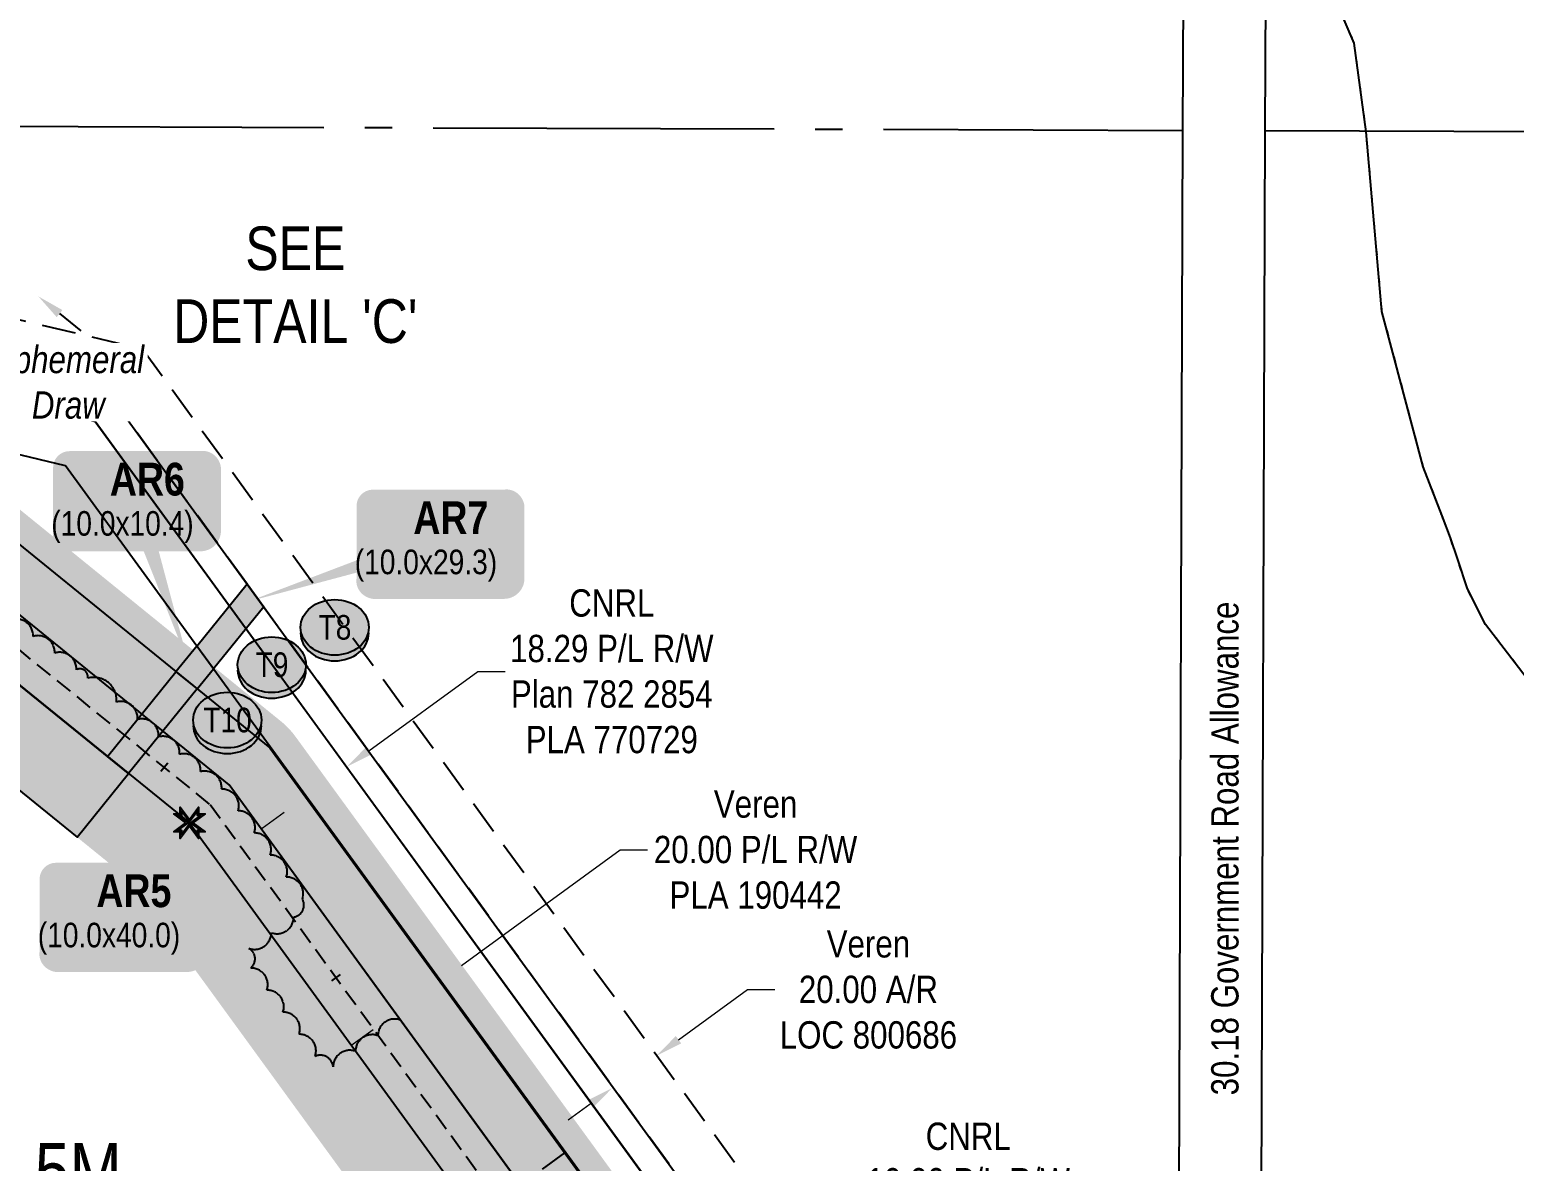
# Model space of a CAD drawing. Extents: x 481557 to 490744, y 6043801 to 6052728.
# Drawn here: x 483247 to 483791, y 6049512 to 6049926 of the extents above; entities that cross this region are included whole.
import ezdxf
from ezdxf.enums import TextEntityAlignment as Align

# ---------------------------------------------------------------- set-up
doc = ezdxf.new("R2010")
doc.units = 0
doc.header["$LTSCALE"] = 5
doc.header["$PDSIZE"] = 5
for name, pattern in [('0', [1, 1, 0]), ('foc-ACCESSROAD', [3.75, 2.5, -1.25]), ('foc-QUARTERLINE', [33, 25, -3, 2, -3]), ('foc-TIELINE', [1.875, 1.25, -0.625]), ('foc-WHEELTRACKS', [2, 0.4, -1.6])]:
    doc.linetypes.add(name, pattern=pattern)
doc.layers.get('Defpoints').update_dxf_attribs({"color": 9})
for name, color, linetype in [('C-AR', 13, 'foc-ACCESSROAD'), ('C-RW', 13, 'Continuous'), ('C-SYMBOL', 7, 'Continuous'), ('DETAIL-T', 7, 'Continuous'), ('F-RW', 190, 'Continuous'), ('L-MON', 1, 'Continuous'), ('L-QSEC', 8, 'foc-QUARTERLINE'), ('L-ROAD-T', 7, 'Continuous'), ('L-SEC', 7, 'Continuous'), ('P-BUFFER-H 30m', 51, 'Continuous'), ('P-CROSSINGS', 250, 'Continuous'), ('P-PROPOSED', 10, 'Continuous'), ('P-PROPOSED-H', 21, 'Continuous'), ('P-TEMP-BLOCKS', 250, 'Continuous'), ('P-TEMP-H', 41, 'Continuous'), ('P-TEMP-NO CUT-T', 143, 'Continuous'), ('P-TEMP_LOG DECK', 46, 'Continuous'), ('P-TXT', 4, 'Continuous'), ('P-WORKAREA', 113, 'Continuous'), ('P-WORKAREA-H', 111, 'Continuous'), ('T-BUSH', 110, '0'), ('T-TIE', 201, 'foc-TIELINE'), ('T-WATER-P3', 160, 'foc-WHEELTRACKS'), ('T-WATER-T', 170, 'Continuous')]:
    doc.layers.add(name, color=color, linetype=linetype)
for name, color, linetype, lineweight in [('C-AR-T', 13, 'Continuous', 9), ('C-RW-T', 13, 'Continuous', 9), ('F-RW-T', 190, 'Continuous', 9)]:
    doc.layers.add(name, color=color, linetype=linetype, lineweight=lineweight)
doc.styles.add('175L', font='ARIALN.TTF', dxfattribs={"height": 20})
doc.styles.add('80', font='ARIALN.TTF', dxfattribs={"height": 10})
doc.styles.add('80CG', font='ARIALN.TTF', dxfattribs={"height": 10})
doc.styles.add('80L', font='ARIALN.TTF', dxfattribs={"height": 10})
doc.styles.add('BOLD', font='ARIALNB.TTF')
doc.styles.add('foc-LtypeFont', font='ARIALN.TTF', dxfattribs={"height": 7.349999999999999})
doc.linetypes.add('foc-TOPO-flowdirection-NOLINE', pattern='A,0,[">",foc-LtypeFont,S=0.3,R=0,X=0,Y=-0.945],-20,[">",foc-LtypeFont,S=0.3,R=0,X=0,Y=-0.945],0', length=20)
doc.dimstyles.new('Compass 5 000', dxfattribs={"dimscale": 5, "dimtxt": 9, "dimasz": 2, "dimexe": 0.2, "dimexo": 0.0625, "dimgap": 0.5, "dimtad": 0, "dimtih": 1, "dimtoh": 1, "dimzin": 0, "dimdsep": 46, "dimtxsty": '80CG', "dimcen": 0.1, "dimse1": 1, "dimse2": 1, "dimclrd": 256, "dimclrt": 256, "dimaunit": 1, "dimadec": 4, "dimazin": 0, "dimtfac": 0.06, "dimtofl": 0, "dimtmove": 0, "dimatfit": 1, "dimfxl": 0.2, "dimtolj": 1, "dimtzin": 0, "dimlwd": -1, "dimarcsym": 0})

# ---------------------------------------------------------------- blocks, each defined once
blk = doc.blocks.new('*D44')
at = {"layer": 'Defpoints', "color": 0, "transparency": 16777216}
for p in [(483508.436256791, 6049473.029621448), (483508.9196531265, 6049472.364911198), (483500.3569103861, 6049467.154089307)]:
    blk.add_point(p, dxfattribs=at)
at = {"layer": 'F-RW-T', "transparency": 16777216}
for p, q in [((483517.0071835513, 6049478.246394992), (483541.4409350259, 6049496.015318975)), ((483541.4409350259, 6049496.015318975), (483551.4409350255, 6049496.015318975)), ((483492.7527762959, 6049460.607895263), (483484.6652458706, 6049454.726411467))]:
    blk.add_line(p, q, dxfattribs=at)
for points in [[(483516.0269362521, 6049479.59431673), (483517.9874308505, 6049476.898473254), (483508.9196531265, 6049472.364911198)], [(483491.7725289967, 6049461.955817), (483493.7330235951, 6049459.259973524), (483500.8403067207, 6049466.489379057)]]:
    blk.add_solid(points, dxfattribs=at)
at = {"layer": 'F-RW-T', "transparency": 16777216, "insert": (483590.5268831844, 6049496.015318976), "char_height": 10, "attachment_point": 5, "style": '80CG'}
blk.add_mtext('\\A1;CNRL\\P10.00 P/L R/W\\PPlan 802 2994\\PPLA 800345', dxfattribs=at)
blk = doc.blocks.new('*D45')
at = {"layer": 'C-AR-T', "transparency": 16777216}
for p, q in [((483484.4086753358, 6049556.422679354), (483509.6560293604, 6049574.806175113)), ((483509.6560293604, 6049574.806175113), (483519.6560293604, 6049574.806175113)), ((483452.0702586942, 6049532.875928885), (483443.9862169833, 6049526.989650807))]:
    blk.add_line(p, q, dxfattribs=at)
for points in [[(483483.4276289893, 6049557.770019638), (483485.3897216823, 6049555.075339068), (483476.3246336249, 6049550.536401276)], [(483451.0892123478, 6049534.22326917), (483453.0513050407, 6049531.5285886), (483460.1543004056, 6049538.762206962)]]:
    blk.add_solid(points, dxfattribs=at)
at = {"layer": 'Defpoints', "color": 0, "transparency": 16777216}
for p in [(483343.6162706926, 6049732.794175576), (483327.4459374733, 6049721.019981263), (483476.3246336249, 6049550.536401276)]:
    blk.add_point(p, dxfattribs=at)
at = {"layer": 'C-AR-T', "transparency": 16777216, "insert": (483553.956847914, 6049574.806175113), "char_height": 10, "attachment_point": 5, "style": '80CG'}
blk.add_mtext('\\A1;Veren\\P20.00 A/R\\PLOC 800686', dxfattribs=at)
blk = doc.blocks.new('*D46')
at = {"layer": 'Defpoints', "color": 0, "transparency": 16777216}
for p in [(483362.880889962, 6049656.347032931), (483404.7023146246, 6049598.910632286), (483389.9246970834, 6049588.150539178)]:
    blk.add_point(p, dxfattribs=at)
at = {"layer": 'F-RW-T', "transparency": 16777216}
for p, q in [((483370.9649356883, 6049662.233305495), (483410.8947811318, 6049691.307603402)), ((483410.8947811318, 6049691.307603402), (483420.8947811318, 6049691.307603402)), ((483340.0192266945, 6049639.700667259), (483331.9351809681, 6049633.814394695))]:
    blk.add_line(p, q, dxfattribs=at)
for points in [[(483369.9838902606, 6049663.58064645), (483371.9459811156, 6049660.885964541), (483362.880889962, 6049656.347032931)], [(483339.0381812667, 6049641.048008215), (483341.0002721217, 6049638.353326305), (483348.1032724204, 6049645.586939823)]]:
    blk.add_solid(points, dxfattribs=at)
at = {"layer": 'F-RW-T', "transparency": 16777216, "insert": (483459.9807292894, 6049691.307603402), "char_height": 10, "attachment_point": 5, "style": '80CG'}
blk.add_mtext('\\A1;CNRL\\P18.29 P/L R/W\\PPlan 782 2854\\PPLA 770729', dxfattribs=at)
blk = doc.blocks.new('*D47')
at = {"layer": 'C-RW-T', "transparency": 16777216}
for p, q in [((483404.8730164217, 6049583.625883883), (483463.0997507847, 6049626.027184896)), ((483463.0997507847, 6049626.027184896), (483473.0997507842, 6049626.027184896)), ((483372.5226462958, 6049560.068014864), (483364.4388917275, 6049554.181342453))]:
    blk.add_line(p, q, dxfattribs=at)
for points in [[(483403.8919043527, 6049584.973176312), (483405.8541284902, 6049582.278591455), (483396.7892618533, 6049577.739211472)], [(483371.5415342269, 6049561.415307292), (483373.5037583644, 6049558.720722435), (483380.6064008642, 6049565.954687275)]]:
    blk.add_solid(points, dxfattribs=at)
at = {"layer": 'Defpoints', "color": 0, "transparency": 16777216}
for p in [(483380.6064008642, 6049565.954687275), (483404.263406422, 6049567.475492671), (483388.0805454333, 6049555.690968473)]:
    blk.add_point(p, dxfattribs=at)
at = {"layer": 'C-RW-T', "transparency": 16777216, "insert": (483512.6393142221, 6049626.027184896), "char_height": 10, "attachment_point": 5, "style": '80CG'}
blk.add_mtext('\\A1;Veren\\P20.00 P/L R/W\\PPLA 190442', dxfattribs=at)
blk = doc.blocks.new('TEMP')
h = blk.add_hatch(color=255)
h.dxf.hatch_style = 1
h.paths.add_polyline_path([(-5.274161e-10, 0.2514284397220763), (-0.6656854269836912, 1.152061669657268), (-0.6656854269836914, 0.6656854303339061), (-1.152061663105632, 0.6656854303339061), (-0.2514284404497629, 5.273253e-10), (-1.152061661774314, -0.665685419564579), (-0.6656854224511335, -0.6656854195645793), (-0.6656854224511335, -1.152061655686338), (-5.273251e-10, -0.2514284436956587), (0.6656854183820542, -1.152061663420681), (0.6656854183820542, -0.6656854208922597), (1.152061656810019, -0.6656854053035205), (0.2514284429676993, 5.273253e-10), (1.152061671303363, 0.6656854258011663), (0.6656854287749412, 0.6656854258011663), (0.6656854131859291, 1.15206166422904)])
h.paths.add_polyline_path([(0.5656854229146121, 0.8485281473411305), (0.5656854319800914, 0.5656854258011663), (0.8485281444547581, 0.5656854258011663), (0.0831890339399251, 0), (0.8485281399220186, -0.5656854150320215), (0.5656854183820542, -0.5656854240973189), (0.5656854183820542, -0.8485281365719859), (0, -0.08318903609469999), (-0.5656854224511337, -0.8485281320390644), (-0.5656854224511337, -0.5656854195645792), (-0.8485281349258001, -0.5656854195645794), (-0.0831890328488955, 0), (-0.8485281394583584, 0.5656854303339058), (-0.5656854269836913, 0.5656854303339061), (-0.5656854269836913, 0.8485281428085727), (0, 0.0831890306941206)], flags=16)
h = blk.add_hatch(color=1)
h.dxf.hatch_style = 1
h.paths.add_polyline_path([(0, 0.0831890306941205), (-0.5656854269836911, 0.8485281428085727), (-0.5656854269836912, 0.5656854303339061), (-0.8485281394583578, 0.5656854303339061), (-0.0831890328488953, -1e-16), (-0.8485281349258001, -0.5656854195645793), (-0.5656854224511337, -0.5656854195645793), (-0.5656854224511337, -0.848528132039064), (0, -0.08318903609469999), (0.5656854183820542, -0.8485281365719856), (0.5656854183820542, -0.5656854240973191), (0.8485281399220184, -0.5656854150320213), (0.0831890339399251, -1e-16), (0.8485281444547581, 0.5656854258011663), (0.5656854319800914, 0.5656854258011663), (0.5656854229146121, 0.8485281473411308)])
at = {"color": 1}
for p, q in [((-0.0831890328488953, 0), (0.0831890339399252, 0)), ((0, 0.0831890306941205), (0, -0.08318903609469999))]:
    blk.add_line(p, q, dxfattribs=at)
at = {"color": 255, "flags": 128}
blk.add_lwpolyline([(-0.251428440449763, 5.27325e-10), (-1.152061663105632, 0.6656854303339061), (-0.6656854269836914, 0.6656854303339061), (-0.6656854269836914, 1.152061669657268), (-5.274159999999999e-10, 0.2514284397220763), (0.6656854131859291, 1.15206166422904), (0.6656854287749412, 0.6656854258011663), (1.152061671303363, 0.6656854258011663), (0.2514284429676991, 5.27325e-10), (1.152061656810019, -0.6656854053035204), (0.6656854183820542, -0.6656854208922596), (0.6656854183820542, -1.152061663420681), (-5.27325e-10, -0.2514284436956586), (-0.6656854224511335, -1.152061655686338), (-0.6656854224511335, -0.6656854195645793), (-1.152061661774314, -0.6656854195645793)], close=True, dxfattribs=at)
at = {"color": 1, "flags": 128}
blk.add_lwpolyline([(-0.0831890328488953, 0), (-0.8485281394583578, 0.5656854303339061), (-0.5656854269836913, 0.5656854303339061), (-0.5656854269836913, 0.8485281428085727), (0, 0.0831890306941205), (0.5656854229146121, 0.8485281473411305), (0.5656854319800914, 0.5656854258011663), (0.8485281444547581, 0.5656854258011663), (0.0831890339399252, 0), (0.8485281399220184, -0.5656854150320214), (0.5656854183820542, -0.5656854240973189), (0.5656854183820542, -0.8485281365719856), (0, -0.08318903609469999), (-0.5656854224511335, -0.848528132039064), (-0.5656854224511335, -0.5656854195645792), (-0.8485281349258001, -0.5656854195645792)], close=True, dxfattribs=at)
blk = doc.blocks.new('*D107')
at = {"layer": 'Defpoints', "color": 0, "transparency": 16777216}
for p in [(483426.7428150303, 6049502.925922601), (483410.4357600431, 6049491.444475898), (483410.620140593, 6049491.191151187)]:
    blk.add_point(p, dxfattribs=at)
at = {"layer": 'P-TXT', "transparency": 16777216}
for p, q in [((483434.6436025687, 6049509.063978145), (483442.7287706574, 6049514.948708978)), ((483402.3505919543, 6049485.559745064), (483394.2654238655, 6049479.675014231)), ((483394.2654238655, 6049479.675014231), (483384.265423866, 6049479.675014231))]:
    blk.add_line(p, q, dxfattribs=at)
for points in [[(483433.6628140965, 6049510.411506161), (483435.6243910412, 6049507.716450131), (483426.5584344799, 6049503.179247312)], [(483401.3698034822, 6049486.90727308), (483403.3313804269, 6049484.21221705), (483410.4357600431, 6049491.444475898)]]:
    blk.add_solid(points, dxfattribs=at)
at = {"layer": 'P-TXT', "transparency": 16777216, "insert": (483367.873882256, 6049479.675014231), "char_height": 10, "attachment_point": 5, "style": '80CG'}
blk.add_mtext('\\A1;20.00', dxfattribs=at)
blk = doc.blocks.new('*U127')
h = blk.add_hatch(color=111)
edge = h.paths.add_edge_path()
edge.add_line((-23.99999999999998, -20), (23.99999999999998, -20))
edge.add_arc((23.99999999999998, -14), 6, 270, 360)
edge.add_line((29.99999999999998, -14), (29.99999999999998, 12.5))
edge.add_arc((23.99999999999998, 12.5), 6, 0, 90)
edge.add_line((23.99999999999998, 18.5), (-23.99999999999998, 18.5))
edge.add_arc((-23.99999999999998, 12.5), 6, 90, 180)
edge.add_line((-29.99999999999998, 12.5), (-29.99999999999998, -14))
edge.add_arc((-23.99999999999998, -14), 6, 180, 270)
at = {"color": 250, "flags": 128}
blk.add_lwpolyline([(-23.99999999999998, -20, 3, 3, 0), (23.99999999999998, -20, 3, 3, 0.414213562373095), (29.99999999999998, -14, 3, 3, 0), (29.99999999999998, 12.5, 3, 0, 0.414213562373095), (23.99999999999998, 18.5, 0, 0, 0), (-23.99999999999998, 18.5, 0, 0, 0.414213562373095), (-29.99999999999998, 12.5, 0, 0, 0), (-29.99999999999998, -14, 0, 3, 0.414213562373095)], format="xyseb", close=True, dxfattribs=at)
at = {"flags": 128}
blk.add_lwpolyline([(-69.76786275332415, -22.527405102248, 0, 7.5, 0), (-3.398394867633905e-15, 0, 0, 0, 0)], format="xyseb", dxfattribs=at)
at = {"color": 250}
for tag, p, height, style in [('TEMP_AREA_W1_001', (-9.212824010914055, 2.244292974654144), 12, 'BOLD'), ('ENTER_TEXT_001', (-30.65893587994544, -12.47010782646594), 9, '80')]:
    blk.add_attdef(tag, p, '', height=height, dxfattribs=dict(at, style=style))
blk = doc.blocks.new('*U146')
h = blk.add_hatch(color=111)
edge = h.paths.add_edge_path()
edge.add_line((-23.99999999999998, -20), (23.99999999999998, -20))
edge.add_arc((23.99999999999998, -14), 6, 270, 360)
edge.add_line((29.99999999999998, -14), (29.99999999999998, 12.5))
edge.add_arc((23.99999999999998, 12.5), 6, 0, 90)
edge.add_line((23.99999999999998, 18.5), (-23.99999999999998, 18.5))
edge.add_arc((-23.99999999999998, 12.5), 6, 90, 180)
edge.add_line((-29.99999999999998, 12.5), (-29.99999999999998, -14))
edge.add_arc((-23.99999999999998, -14), 6, 180, 270)
at = {"flags": 128}
blk.add_lwpolyline([(4.559759781918774, 56.23057247422248, 0, 7.5, 0), (-3.398394867633905e-15, 0, 0, 0, 0)], format="xyseb", dxfattribs=at)
at = {"color": 250, "flags": 128}
blk.add_lwpolyline([(-23.99999999999998, -20, 3, 3, 0), (23.99999999999998, -20, 3, 3, 0.414213562373095), (29.99999999999998, -14, 3, 3, 0), (29.99999999999998, 12.5, 3, 0, 0.414213562373095), (23.99999999999998, 18.5, 0, 0, 0), (-23.99999999999998, 18.5, 0, 0, 0.414213562373095), (-29.99999999999998, 12.5, 0, 0, 0), (-29.99999999999998, -14, 0, 3, 0.414213562373095)], format="xyseb", close=True, dxfattribs=at)
at = {"color": 250}
for tag, p, height, style in [('TEMP_AREA_W1_001', (-9.212824010914055, 2.244292974654144), 12, 'BOLD'), ('ENTER_TEXT_001', (-30.65893587994544, -12.47010782646594), 9, '80')]:
    blk.add_attdef(tag, p, '', height=height, dxfattribs=dict(at, style=style))
blk = doc.blocks.new('*U147')
h = blk.add_hatch(color=191)
edge = h.paths.add_edge_path()
edge.add_line((-23.99999999999998, -16.69611355890778), (23.99999999999998, -16.69611355890778))
edge.add_arc((23.99999999999998, -10.69611355890778), 6, 270, 360)
edge.add_line((29.99999999999998, -10.69611355890778), (29.99999999999998, 12.5))
edge.add_arc((23.99999999999998, 12.5), 6, 0, 90)
edge.add_line((23.99999999999998, 18.5), (-23.99999999999998, 18.5))
edge.add_arc((-23.99999999999998, 12.5), 6, 90, 180)
edge.add_line((-29.99999999999998, 12.5), (-29.99999999999998, -10.69611355890778))
edge.add_arc((-23.99999999999998, -10.69611355890778), 6, 180, 270)
at = {"color": 250, "flags": 128}
blk.add_lwpolyline([(-23.99999999999998, -16.69611355890778, 3, 3, 0), (23.99999999999998, -16.69611355890778, 3, 3, 0.414213562373095), (29.99999999999998, -10.69611355890778, 3, 3, 0), (29.99999999999998, 12.5, 3, 0, 0.414213562373095), (23.99999999999998, 18.5, 0, 0, 0), (-23.99999999999998, 18.5, 0, 0, 0.414213562373095), (-29.99999999999998, 12.5, 0, 0, 0), (-29.99999999999998, -10.69611355890778, 0, 3, 0.414213562373095)], format="xyseb", close=True, dxfattribs=at)
at = {"flags": 128}
blk.add_lwpolyline([(19.7513109614353, -59.73643780827631, 0, 7.499999999999999, 0), (-3.398394867633905e-15, 0, 0, 0, 0)], format="xyseb", dxfattribs=at)
at = {"color": 250}
for tag, p, height, style in [('TEMP_AREA_W1_001', (-9.212824010914055, 2.244292974654144), 12, 'BOLD'), ('ENTER_TEXT_001', (-30.65893587994544, -12.47010782646594), 9, '80')]:
    blk.add_attdef(tag, p, '', height=height, dxfattribs=dict(at, style=style))
blk = doc.blocks.new('Well_proximity')
h = blk.add_hatch(color=191)
h.dxf.hatch_style = 1
edge = h.paths.add_edge_path()
edge.add_ellipse((0, 0), major_axis=(-12.5, 0), ratio=0.8162973455633618, start_angle=0, end_angle=360)
h = blk.add_hatch(color=250)
h.dxf.hatch_style = 1
edge = h.paths.add_edge_path()
edge.add_ellipse((0, -2.047489049626165), major_axis=(-12.5, 0), ratio=0.8162973455633618, start_angle=0, end_angle=180)
edge.add_line((12.5, -2.047489049626165), (12.5, 0))
edge.add_ellipse((0, 0), major_axis=(-12.5, 0), ratio=0.8162973455633618, start_angle=0, end_angle=180, ccw=False)
edge.add_line((-12.5, 0), (-12.5, -2.047489049626165))
at = {"color": 250}
blk.add_ellipse((0, 0), major_axis=(-12.5, 0), ratio=0.8162973455633618, dxfattribs=at)
blk.add_ellipse((0, -2.047489049626165), major_axis=(-12.5, 0), ratio=0.8162973455633618, start_param=0, end_param=3.141592653589793, dxfattribs=at)
at = {"color": 250, "style": '80L'}
blk.add_attdef('CROSSING', text='', height=9, dxfattribs=at).set_placement((0.0891644256771542, 0.0199513138486509), align=Align.MIDDLE_CENTER)

msp = doc.modelspace()

# ---------------------------------------------------------------- hatches: boundary and pattern name
at = {"layer": 'P-BUFFER-H 30m'}
h = msp.add_hatch(color=256, dxfattribs=at)
h.dxf.hatch_style = 1
edge = h.paths.add_edge_path()
edge.add_line((484340.381375906, 6048613.969883562), (484003.207937927, 6048912.075414814))
edge.add_line((484003.207937927, 6048912.075414814), (483912.8779033654, 6049036.152301247))
edge.add_arc((483888.6244057608, 6049018.495352079), 29.99999999959988, 36.05524027780346, 126.0552402933655)
edge.add_line((483870.9674565863, 6049042.748849679), (483823.880783678, 6049008.468969553))
edge.add_line((483823.880783678, 6049008.468969553), (483769.9274502368, 6049082.579000151))
edge.add_arc((483745.6739526342, 6049064.922050979), 30.0000000002866, 36.05524028564915, 74.63678552041445)
edge.add_arc((483723.6512225099, 6049095.172363598), 29.99999999966543, 357.4736950457105, 396.0552402844729)
edge.add_line((483747.9047201123, 6049112.829312769), (483721.0231367337, 6049149.75372206))
edge.add_arc((483696.7696391307, 6049132.096772891), 29.99999999947266, 36.0552402823806, 90.11121174632024)
edge.add_line((483696.711408833, 6049162.096716377), (483696.750659723, 6049173.224620616))
edge.add_arc((483666.7508463436, 6049173.33043743), 29.99999999997844, 359.7979043525941, 396.0552402836223)
edge.add_line((483691.0043439468, 6049190.987386601), (483344.1565082749, 6049667.415849404))
edge.add_arc((483319.9030106734, 6049649.758900232), 29.99999999989358, 36.05524028839574, 50.96176637374135)
edge.add_line((483338.7981759473, 6049673.06067547), (483192.0431652736, 6049792.062775245))
edge.add_line((483192.0431652736, 6049792.062775245), (483068.8531255055, 6049891.956287128))
edge.add_line((483068.8531255055, 6049891.956287128), (483068.9060004657, 6049973.807706406))
edge.add_arc((483038.9060067252, 6049973.827086014), 30.00000000000981, 359.9629876736677, 377.0040486492595)
edge.add_line((483067.5945295432, 6049982.600264373), (483024.7818452741, 6050122.598862295))
edge.add_arc((482996.0933224559, 6050113.825683936), 29.99999999997676, 17.00404864752609, 69.76382822563548)
edge.add_line((483006.4700409459, 6050141.973929235), (483015.3300771358, 6050158.642960996))
edge.add_arc((482988.8396435734, 6050172.723334914), 29.99999999974812, 332.0081608025533, 353.6618077338517)
edge.add_line((483018.6562712089, 6050169.411429656), (483037.5276367667, 6050339.307738874))
edge.add_line((483037.5276367667, 6050339.307738874), (483126.4198593519, 6050329.433965642))
edge.add_arc((483129.731764615, 6050359.250593277), 29.99999999962527, 263.6618077246198, 353.6618077392411)
edge.add_line((483159.5483922509, 6050355.938688021), (483161.7551619524, 6050375.805932219))
edge.add_arc((483131.9385343164, 6050379.117837475), 30.00000000006264, 353.6618077392533, 443.6618077411685)
edge.add_line((483135.2504395709, 6050408.93446511), (482996.6743451668, 6050424.32691327))
edge.add_arc((482993.3624399123, 6050394.510285635), 29.99999999959343, 83.66180774127903, 173.6618077338517)
edge.add_line((482963.5458122768, 6050397.822190893), (482954.3875536047, 6050315.37164738))
edge.add_line((482954.3875536047, 6050315.37164738), (482908.5106338723, 6050113.20262327))
edge.add_arc((482937.7668254051, 6050106.563703403), 29.99999999996192, 167.2147572136405, 257.2147571897077)
edge.add_line((482931.1279055261, 6050077.307511873), (482956.765857411, 6050071.489655907))
edge.add_line((482956.765857411, 6050071.489655907), (482988.9117514436, 6049966.370201255))
edge.add_line((482988.9117514436, 6049966.370201255), (482988.8483120768, 6049868.164884271))
edge.add_arc((483018.8483058173, 6049868.145504664), 30.00000000000981, 179.9629876736677, 230.9617663730506)
edge.add_line((482999.953140543, 6049844.843729425), (483141.6627166566, 6049729.932919658))
edge.add_line((483141.6627166566, 6049729.932919658), (483283.3381316806, 6049615.049810736))
edge.add_line((483283.3381316806, 6049615.049810736), (483642.3781304206, 6049121.87425337))
edge.add_arc((483666.6316280237, 6049139.53120254), 29.99999999951972, 216.0552402823152, 270.1112117464314)
edge.add_line((483666.6898583214, 6049109.531259053), (483666.6506074314, 6049098.403354798))
edge.add_arc((483696.6504208109, 6049098.297537983), 29.99999999997844, 179.7979043525942, 217.3038689838754)
edge.add_line((483672.7874440481, 6049080.116274551), (483675.1846871967, 6049076.969883885))
edge.add_arc((483699.047663959, 6049095.151147318), 29.99999999957826, 217.303868984347, 254.2495437705572)
edge.add_arc((483720.8778062909, 6049065.018921723), 29.9999999999768, 177.5954816307272, 216.0552402906843)
edge.add_line((483696.6243086901, 6049047.361972549), (483762.1313331585, 6048957.381849412))
edge.add_line((483762.1313331585, 6048957.381849412), (483689.3221032877, 6048904.388180613))
edge.add_arc((483706.9762957853, 6048880.132676344), 30.00000000076892, 126.048728264786, 216.0487282675086)
edge.add_line((483682.7207915189, 6048862.478483846), (483688.6055223521, 6048854.393315758))
edge.add_arc((483712.8610266182, 6048872.047508257), 30.00000000036352, 216.0487282707118, 306.0487282643366)
edge.add_line((483730.5152191154, 6048847.792003989), (483811.2441940341, 6048906.550001663))
edge.add_arc((483793.5900015371, 6048930.805505931), 30.00000000049489, 306.0487282640669, 312.3870220944015)
edge.add_arc((483812.8888609605, 6048938.632994466), 30.0000000000825, 271.7672700657935, 306.0552402738144)
edge.add_line((483830.5458101272, 6048914.37949686), (483877.6324830384, 6048948.659376962))
edge.add_line((483877.6324830384, 6048948.659376962), (483941.7533373444, 6048860.583290252))
edge.add_arc((483966.0068349467, 6048878.240239424), 30.00000000000425, 216.0552402860417, 228.5191007784534)
edge.add_line((483946.1357250189, 6048855.76494209), (484284.244866435, 6048556.832126324))
edge.add_line((484284.244866435, 6048556.832126324), (485176.1989149174, 6047451.079426803))
edge.add_line((485176.1989149174, 6047451.079426803), (485115.3313486836, 6047401.980679724))
edge.add_arc((485134.1667114749, 6047378.630538215), 29.99999999985338, 128.8913402844034, 162.898987740186)
edge.add_arc((485121.9124694013, 6047362.344416155), 29.99999999976008, 123.1828738662129, 128.1460097164581)
edge.add_line((485103.3824413562, 6047385.937594419), (485024.7385138053, 6047324.17083427))
edge.add_arc((485043.2685418509, 6047300.577656005), 30.00000000084572, 128.1460097162337, 218.1460097088658)
edge.add_line((485019.6753635831, 6047282.047627962), (485025.8520395972, 6047274.183235207))
edge.add_arc((485049.4452178645, 6047292.713263249), 30.00000000002255, 218.1460097095525, 308.1460097141354)
edge.add_line((485067.9752459087, 6047269.120084983), (485138.9770380222, 6047324.884729503))
edge.add_line((485138.9770380222, 6047324.884729503), (485407.6470143292, 6046991.815383516))
edge.add_arc((485430.9971558384, 6047010.650746307), 29.99999999952598, 218.8913402843365, 247.6156143088118)
edge.add_line((485419.5726037216, 6046982.911250838), (485422.0842865875, 6046981.876810545))
edge.add_line((485422.0842865875, 6046981.876810545), (485493.9193396831, 6046892.816388564))
edge.add_arc((485517.2701764199, 6046911.650889453), 30.00000000036612, 218.8892254070749, 255.6408347716209)
edge.add_line((485509.8301910097, 6046882.588084751), (485524.4246847596, 6046878.851940848))
edge.add_line((485524.4246847596, 6046878.851940848), (486832.5861650265, 6045257.029566279))
edge.add_line((486832.5861650265, 6045257.029566279), (487266.2020805388, 6044719.512160243))
edge.add_line((487266.2020805388, 6044719.512160243), (487219.9799110606, 6044719.387705795))
edge.add_arc((487220.0606865843, 6044689.38781454), 29.99999999907057, 90.15427007300094, 180.1542700691053)
edge.add_line((487190.0607953293, 6044689.307039019), (487190.08770627, 6044679.312361348))
edge.add_arc((487220.0875975251, 6044679.39313687), 29.99999999999641, 180.1542700691053, 270.1542700679888)
edge.add_line((487220.1683730462, 6044649.393245614), (487324.1243450933, 6044649.673149889))
edge.add_arc((487324.04356958, 6044679.673041153), 30.00000000835571, 270.154270053054, 270.6169117894891)
edge.add_arc((487340.8798135935, 6044674.720998115), 30.00000000086081, 236.6027136098226, 270.1542700670994)
edge.add_line((487340.9605891141, 6044644.721106859), (487521.1593091485, 6044645.2062968))
edge.add_arc((487521.0785336276, 6044675.206188055), 29.99999999999422, 270.1542700675489, 360.1542700691049)
edge.add_line((487551.0784248827, 6044675.286963576), (487551.0246030007, 6044695.276318932))
edge.add_arc((487521.0247117457, 6044695.19554341), 29.99999999999641, 0.1542700691052694, 90.15427006599258)
edge.add_line((487520.9439362256, 6044725.195434665), (487364.728837223, 6044724.774821279))
edge.add_line((487364.728837223, 6044724.774821279), (486894.8445436293, 6045307.251103989))
edge.add_line((486894.8445436293, 6045307.251103989), (485576.2596092273, 6046941.996188463))
edge.add_arc((485552.9089081388, 6046923.161519401), 29.99999999999238, 38.88963805513333, 75.64083479038067)
edge.add_line((485560.3488935393, 6046952.224324104), (485545.7545934298, 6046955.960418431))
edge.add_line((485545.7545934298, 6046955.960418431), (485476.3083493011, 6047042.059217577))
edge.add_arc((485452.9575125616, 6047023.224716692), 30.00000000011143, 38.88922539832652, 67.61561441696438)
edge.add_line((485464.3820646264, 6047050.964212184), (485461.8694727854, 6047051.999026832))
edge.add_line((485461.8694727854, 6047051.999026832), (485204.4610188556, 6047371.107498074))
edge.add_line((485204.4610188556, 6047371.107498074), (485265.3285850898, 6047420.206245154))
edge.add_arc((485246.4932222983, 6047443.556386664), 29.99999999999956, 308.8913402847495, 398.8913402837083)
edge.add_line((485269.843363808, 6047462.391749455), (484486.9552969387, 6048432.935685891))
edge.add_line((484486.9552969387, 6048432.935685891), (484492.38822506, 6048439.075703325))
edge.add_arc((484469.9208238713, 6048458.955740645), 30.00000000023809, 318.4963383771635, 408.4244674285832)
edge.add_line((484489.8290283071, 6048481.398186949), (484342.2899185206, 6048612.276912022))
edge.add_line((484342.2899185206, 6048612.276912022), (484340.381375906, 6048613.969883562))
at = {"layer": 'P-PROPOSED-H'}
h = msp.add_hatch(color=256, dxfattribs=at)
h.dxf.hatch_style = 1
h.paths.add_polyline_path([(483666.6316280234, 6049139.531202541), (483666.7508463435, 6049173.33043743), (483319.9030106717, 6049649.758900234), (483173.1479999981, 6049768.761000007), (483038.8438884194, 6049877.666796217), (483038.9060067252, 6049973.827086015), (482996.093322456, 6050113.825683936), (482961.6842499936, 6050121.633914017), (482988.8398917665, 6050172.723801869), (483011.0229143896, 6050372.436271773), (483129.7317646149, 6050359.250593277), (483131.9385343165, 6050379.117837475), (482993.3624399124, 6050394.510285635), (482984.0176528617, 6050310.380452778), (482937.7668254051, 6050106.563703401), (482980.3677312864, 6050096.896553094), (483018.9146485451, 6049970.845278347), (483018.8483058173, 6049868.145504663), (483160.557881931, 6049753.234694893), (483305.2816989112, 6049635.879668783)])
at = {"layer": 'P-TEMP-H'}
h = msp.add_hatch(color=256, dxfattribs=at)
h.dxf.hatch_style = 1
h.paths.add_polyline_path([(483314.0622835521, 6049692.236425162), (483307.9782104484, 6049700.603232443), (483300.360046336, 6049691.20349016), (483308.1294180866, 6049684.916104209)])
h = msp.add_hatch(color=256, dxfattribs=at)
h.dxf.hatch_style = 1
h.paths.add_polyline_path([(483236.4203425486, 6049691.679057837), (483217.5411930155, 6049668.384844657), (483264.1296193753, 6049630.626545576), (483283.0087689076, 6049653.920758771)])
at = {"layer": 'P-WORKAREA-H'}
h = msp.add_hatch(color=256, dxfattribs=at)
h.dxf.hatch_style = 1
h.paths.add_polyline_path([(483307.9782104484, 6049700.603232443), (483326.4265357017, 6049723.365869265), (483332.5135838331, 6049715.00273275), (483314.0622835521, 6049692.236425162)])
h = msp.add_hatch(color=256, dxfattribs=at)
h.dxf.hatch_style = 1
h.paths.add_polyline_path([(483275.2440048226, 6049660.213829932), (483300.360046336, 6049691.20349016), (483308.1294180866, 6049684.916104209), (483283.0087689076, 6049653.920758771)])

# ---------------------------------------------------------------- linework, layer by layer
at = {"layer": 'C-AR', "flags": 128}
msp.add_lwpolyline([(483110.7744421093, 6050637.703828849), (483104.1796562369, 6050578.318058709), (483094.1765714433, 6050488.301910706), (483090.6126267432, 6050455.488862902), (483088.323863806, 6050435.634201991), (483086.2205896439, 6050415.950690649), (483080.4453512803, 6050364.739082751), (483058.241183634, 6050164.153485922), (483056.5509411863, 6050148.937636974), (483134.2984645696, 6049894.677227316), (483138.4431040148, 6049891.312194659), (483219.3936995671, 6049825.674173178), (483288.1266978153, 6049809.440264882), (483666.9249370798, 6049289.057647517), (483666.8049993863, 6049255.259400742), (483276.6827037351, 6049791.71007298), (483218.6553493271, 6049805.325570416), (483198.3431114118, 6049810.140882325), (483119.7356672594, 6049873.89231236), (483114.3788818705, 6049891.408251546), (483036.2141127613, 6050147.040178698), (483037.9044210443, 6050162.255219596), (483066.3360769248, 6050418.162046908), (483068.521573019, 6050437.833057334), (483091.0217723831, 6050637.733360042)], dxfattribs=at)
at = {"layer": 'C-RW', "flags": 128}
for points in [[(483650.4624384211, 6049195.380307599), (483319.9030106717, 6049649.758900236), (483173.1479999981, 6049768.761000011), (483078.029, 6049845.892000007), (483063.984734754, 6049891.585066573), (482990.2789999993, 6050132.84100001)], [(483011.8242804545, 6050130.735866718), (483085.0745927814, 6049891.497322337), (483095.7339865621, 6049857.533253701), (483185.7642258963, 6049784.230722691), (483334.7392570933, 6049663.382017113), (483666.6424398232, 6049207.368776754)]]:
    msp.add_lwpolyline(points, dxfattribs=at)
at = {"layer": 'F-RW', "flags": 128}
msp.add_lwpolyline([(483103.5371504114, 6050750.382280437), (483097.173046409, 6050695.716580099), (483066.3379165537, 6050418.161843447), (483036.2141127613, 6050147.040178698), (483114.3788818705, 6049891.408251546), (483119.7356672594, 6049873.895356761), (483198.7164978058, 6049810.142140814), (483219.033456147, 6049805.377747073), (483276.6827037351, 6049791.71007298), (483666.8225281428, 6049255.235505044), (483666.7608179676, 6049238.338935146), (483270.772520651, 6049782.846120183), (483194.3484615374, 6049801.107955618), (483111.0724408064, 6049868.051654362), (483104.2109956098, 6049891.431649012), (483025.9945530384, 6050146.283414588), (483060.8611632753, 6050458.996535829), (483087.1216554146, 6050695.7518087), (483093.4856623733, 6050750.417496662)], dxfattribs=at)
at = {"layer": 'F-RW'}
msp.add_lwpolyline([(482718.5477331993, 6050216.104559703), (482866.5429832548, 6050182.540010507), (482980.7262141023, 6050156.642899279), (483000.908747361, 6050152.06314979), (483026.5623440645, 6050146.247786808), (483104.4296903524, 6049891.590824391), (483111.0724408064, 6049868.051654362), (483194.4046777011, 6049801.106837371), (483270.772520651, 6049782.846120183), (483666.7632446497, 6049239.003373474), (483666.6503962663, 6049208.104893812), (483259.9643271451, 6049766.633682636), (483186.1213066244, 6049784.291416582), (483095.7339865621, 6049857.520728668), (483085.2932875245, 6049891.658555251), (483012.1814264453, 6050130.765786901), (482992.0250164171, 6050135.336681613), (482971.8311427674, 6050139.915712067), (482866.473132902, 6050163.811359534), (482722.6381774173, 6050196.433899753)], dxfattribs=at)
at = {"layer": 'L-QSEC', "flags": 128}
for points in [[(482899.5037188138, 6049892.162171591), (483669.1388858082, 6049889.466390982)], [(483699.2979871872, 6049889.363385031), (484458.9965885332, 6049886.770815328)]]:
    msp.add_lwpolyline(points, dxfattribs=at)
at = {"layer": 'L-SEC'}
for p, q in [((483669.1388858082, 6049889.466390982), (483671.9928530784, 6050693.71628364)), ((483699.2979871872, 6049889.363385031), (483702.1519734564, 6050693.612822586)), ((483666.2382939085, 6049095.269105337), (483669.1388858082, 6049889.466390982)), ((483696.4792866441, 6049095.158686946), (483699.2979871872, 6049889.363385031))]:
    msp.add_line(p, q, dxfattribs=at)
at = {"layer": 'P-PROPOSED'}
msp.add_lwpolyline([(483666.6316280234, 6049139.531202541), (483666.7508463435, 6049173.33043743), (483319.9030106717, 6049649.758900234), (483173.1479999981, 6049768.761000007), (483038.8438884194, 6049877.666796217), (483038.9060067252, 6049973.827086015), (482996.093322456, 6050113.825683936), (482961.6842499936, 6050121.633914017), (482988.8398917665, 6050172.723801869), (483011.0229143896, 6050372.436271773), (483129.7317646149, 6050359.250593277), (483131.9385343165, 6050379.117837475), (482993.3624399124, 6050394.510285635), (482984.0176528617, 6050310.380452778), (482937.7668254051, 6050106.563703401), (482980.3677312864, 6050096.896553094), (483018.9146485451, 6049970.845278347), (483018.8483058173, 6049868.145504663), (483160.557881931, 6049753.234694893), (483305.2816989112, 6049635.879668783)], close=True, dxfattribs=at)
at = {"layer": 'P-PROPOSED', "flags": 128}
msp.add_lwpolyline([(483666.7508463436, 6049173.33043743), (483319.9030106717, 6049649.758900234), (483173.1479999981, 6049768.761000007), (483038.8438884194, 6049877.666796217), (483038.9060067252, 6049973.827086015), (482996.093322456, 6050113.825683936), (482961.6842499936, 6050121.633914017), (482988.8396435733, 6050172.723334914), (483011.0229143896, 6050372.436271773), (483129.7317646149, 6050359.250593277), (483131.9385343165, 6050379.117837475), (482993.3624399124, 6050394.510285635), (482984.0176528617, 6050310.380452778), (482937.7668254051, 6050106.563703403), (482980.3677312864, 6050096.896553096), (483018.9146485451, 6049970.845278347), (483018.8483058173, 6049868.145504663), (483160.557881931, 6049753.234694896), (483305.2816989112, 6049635.879668783), (483666.6316280235, 6049139.531202541)], close=True, dxfattribs=at)
at = {"layer": 'P-TEMP-NO CUT-T'}
msp.add_line((483257.7304625642, 6049822.355390546), (483265.497676046, 6049816.056946713), dxfattribs=at)
msp.add_solid([(483258.7802032032, 6049823.649926127), (483256.6807219251, 6049821.060854965), (483249.9632490822, 6049828.653834378)], dxfattribs=at)
at = {"layer": 'P-TEMP_LOG DECK', "flags": 128}
for points in [[(483314.0622835521, 6049692.236425162), (483307.9782104484, 6049700.603232443), (483300.360046336, 6049691.20349016), (483308.1294180866, 6049684.916104209)], [(483236.4203425486, 6049691.679057837), (483217.5411930155, 6049668.384844657), (483264.1296193753, 6049630.626545576), (483283.0087689076, 6049653.920758771)]]:
    msp.add_lwpolyline(points, close=True, dxfattribs=at)
at = {"layer": 'P-WORKAREA', "flags": 128}
for points in [[(483307.9782104484, 6049700.603232443), (483326.4265357017, 6049723.365869265), (483332.5135838331, 6049715.00273275), (483314.0622835521, 6049692.236425162)], [(483275.2440048226, 6049660.213829932), (483300.360046336, 6049691.20349016), (483308.1294180866, 6049684.916104209), (483283.0087689076, 6049653.920758771)]]:
    msp.add_lwpolyline(points, close=True, dxfattribs=at)
at = {"layer": 'T-BUSH', "flags": 128}
msp.add_lwpolyline([(483382.5224338872, 6049563.642669114, 0.52056705), (483374.3212101395, 6049557.920787515, 0.52056705), (483366.1199863917, 6049552.198905915, 0.52056705), (483357.9187626439, 6049546.477024316, 0.52056705), (483351.3260767956, 6049550.345890641, 0.52056705), (483345.4404270716, 6049558.430389842, 0.52056705), (483339.554777348, 6049566.514889043, 0.52056705), (483333.6691276247, 6049574.599388244, 0.52056705), (483327.7834779011, 6049582.683887444, 0.52056705), (483327.0903066436, 6049589.897307949, 0.52056705), (483335.2919768887, 6049595.618549527, 0.52056705), (483343.4936471339, 6049601.339791104, 0.52056705), (483346.6622747979, 6049607.905364768, 0.52056705), (483340.7766250746, 6049615.989863968, 0.52056705), (483334.8909753509, 6049624.07436317, 0.52056705), (483329.0053256276, 6049632.158862371, 0.52056705), (483323.1196759047, 6049640.243361573, 0.52056705), (483317.0907036944, 6049648.19325996, 0.52056705), (483309.3911507077, 6049654.57423824, 0.52056705), (483301.691597721, 6049660.95521652, 0.52056705), (483293.9920447344, 6049667.336194799, 0.52056705), (483286.292491748, 6049673.717173079, 0.52056705), (483278.5929387613, 6049680.098151359, 0.52056705), (483268.0457065161, 6049688.839134112, 0.6183626822821497), (483263.9032974709, 6049691.951765072, 0.52056705), (483255.978560867, 6049698.042099864, 0.52056705), (483248.0538242648, 6049704.132434689, 0.52056705), (483240.1290876608, 6049710.222769496, 0.52056705), (483232.2644137476, 6049706.675520008, 0.52056705), (483224.4162012874, 6049700.486886114, 0.52056705), (483217.1148727046, 6049702.01463773, 0.52056705), (483210.2179398591, 6049709.248305239, 0.52056705), (483203.3210070136, 6049716.481972747, 0.52056705), (483196.4240741672, 6049723.715640256, 0.52056705), (483197.5837191117, 6049731.267273117, 0.52056705), (483203.8891120609, 6049739.021990911, 0.52056705), (483210.1945050091, 6049746.776708705, 0.52056705), (483218.9570147576, 6049757.553323396)], format="xyb", dxfattribs=at)
at = {"layer": 'T-TIE'}
for p, q in [((483297.3388901436, 6049657.737897623), (483294.8216616783, 6049654.631991997)), ((483360.5371943322, 6049580.373151456), (483357.3048366568, 6049578.020503413))]:
    msp.add_line(p, q, dxfattribs=at)
at = {"layer": 'T-WATER-P3', "flags": 128}
msp.add_lwpolyline([(484541.6401161617, 6049663.830850325), (484526.7181612575, 6049663.691427662), (484510.1312076074, 6049658.51671576), (484497.5603108991, 6049651.405113817), (484465.9382424125, 6049619.977055939), (484410.7279729652, 6049591.862168782), (484393.6680511432, 6049589.148219083), (484375.6051766369, 6049591.544145271), (484360.1913503375, 6049596.933315558), (484325.8642709406, 6049623.153252785), (484300.2812168442, 6049638.541183217), (484286.0073916084, 6049644.406201213), (484253.7251730609, 6049651.589936411), (484212.9573535298, 6049652.852735126), (484194.6400848188, 6049651.644350796), (484142.8020583289, 6049643.691355651), (484066.5323393685, 6049629.403809905), (484019.0612239216, 6049627.485129678), (484003.2872381352, 6049633.29887611), (483990.8851124611, 6049641.560208613), (483976.3681880899, 6049647.187191238), (483960.1051074765, 6049649.396196063), (483949.8671313123, 6049659.095108281), (483937.6393531766, 6049666.034348559), (483918.6632623515, 6049665.492670046), (483882.5981233685, 6049671.663724077), (483854.8331269805, 6049672.091863648), (483846.8332098683, 6049672.215073626), (483838.8332931142, 6049672.338297704), (483824.7792691598, 6049672.554141643), (483809.238950072, 6049676.923323695), (483797.6183453023, 6049685.485312699), (483779.9762585334, 6049708.52712923), (483773.3511625582, 6049721.578292286), (483769.7751649264, 6049732.256819072), (483767.0901686897, 6049740.277309983), (483764.0352026445, 6049748.261799066), (483757.1581001938, 6049766.240029029), (483742.0491018139, 6049823.093367644), (483736.2673738457, 6049888.952969361), (483731.8771006152, 6049921.389247764), (483721.3480430484, 6049946.090010371), (483687.4861128929, 6049955.599370677), (483678.6420720031, 6049961.132990786), (483663.8992202543, 6049975.523718495), (483631.6683514309, 6049994.635746807), (483627.3651431534, 6049998.960070288), (483627.5410439394, 6050023.68922375), (483623.4813010853, 6050038.884273856), (483620.4352476802, 6050042.720933544), (483606.4553167622, 6050047.095899663), (483597.9392742325, 6050046.538037042), (483575.3839922544, 6050039.488768994), (483537.8433242285, 6050036.094125113), (483529.0411294776, 6050037.901381721), (483515.1803177039, 6050056.697080972), (483502.8123503753, 6050065.083224886), (483477.4129990737, 6050077.490173813), (483462.4721057602, 6050078.431877155), (483436.5322498934, 6050073.669914885), (483420.8152933829, 6050072.452973959), (483412.5102614243, 6050074.667828404), (483398.5891355217, 6050092.760015596), (483376.2703119115, 6050096.4597898), (483336.6230442523, 6050115.489802982), (483321.7232005214, 6050115.639265208), (483286.6322330478, 6050111.369796731)], dxfattribs=at)
at = {"layer": 'T-WATER-P3', "linetype": 'foc-TOPO-flowdirection-NOLINE', "flags": 128}
msp.add_lwpolyline([(484541.6401161617, 6049663.830850325), (484526.7181612575, 6049663.691427662), (484510.1312076074, 6049658.51671576), (484497.5603108991, 6049651.405113817), (484465.9382424125, 6049619.977055939), (484410.7279729652, 6049591.862168782), (484393.6680511432, 6049589.148219083), (484375.6051766369, 6049591.544145271), (484360.1913503375, 6049596.933315558), (484325.8642709406, 6049623.153252785), (484300.2812168442, 6049638.541183217), (484286.0073916084, 6049644.406201213), (484253.7251730609, 6049651.589936411), (484212.9573535298, 6049652.852735126), (484194.6400848188, 6049651.644350796), (484142.8020583289, 6049643.691355651), (484066.5323393685, 6049629.403809905), (484019.0612239216, 6049627.485129678), (484003.2872381352, 6049633.29887611), (483990.8851124611, 6049641.560208613), (483976.3681880899, 6049647.187191238), (483960.1051074765, 6049649.396196063), (483949.8671313123, 6049659.095108281), (483937.6393531766, 6049666.034348559), (483918.6632623515, 6049665.492670046), (483882.5981233685, 6049671.663724077), (483854.8331269805, 6049672.091863648), (483846.8332098683, 6049672.215073626), (483838.8332931142, 6049672.338297704), (483824.7792691598, 6049672.554141643), (483809.238950072, 6049676.923323695), (483797.6183453023, 6049685.485312699), (483779.9762585334, 6049708.52712923), (483773.3511625582, 6049721.578292286), (483769.7751649264, 6049732.256819072), (483767.0901686897, 6049740.277309983), (483764.0352026445, 6049748.261799066), (483757.1581001938, 6049766.240029029), (483742.0491018139, 6049823.093367644), (483736.2673738457, 6049888.952969361), (483731.8771006152, 6049921.389247764), (483721.3480430484, 6049946.090010371), (483687.4861128929, 6049955.599370677), (483678.6420720031, 6049961.132990786), (483663.8992202543, 6049975.523718495), (483631.6683514309, 6049994.635746807), (483627.3651431534, 6049998.960070288), (483627.5410439394, 6050023.68922375), (483623.4813010853, 6050038.884273856), (483620.4352476802, 6050042.720933544), (483606.4553167622, 6050047.095899663), (483597.9392742325, 6050046.538037042), (483575.3839922544, 6050039.488768994), (483537.8433242285, 6050036.094125113), (483529.0411294776, 6050037.901381721), (483515.1803177039, 6050056.697080972), (483502.8123503753, 6050065.083224886), (483477.4129990737, 6050077.490173813), (483462.4721057602, 6050078.431877155), (483436.5322498934, 6050073.669914885), (483420.8152933829, 6050072.452973959), (483412.5102614243, 6050074.667828404), (483398.5891355217, 6050092.760015596), (483376.2703119115, 6050096.4597898), (483336.6230442523, 6050115.489802982), (483321.7232005214, 6050115.639265208), (483286.6322330478, 6050111.369796731)], dxfattribs=at)

# ---------------------------------------------------------------- block references
at = {"layer": 'L-MON', "color": 2, "xscale": 4.997356950000007, "yscale": 4.997356950000007, "zscale": 4.997356950000007}
msp.add_blockref('TEMP', (483305.2816989112, 6049635.879668786), dxfattribs=at)
at = {"layer": 'P-CROSSINGS', "xscale": 0.99947139, "yscale": 0.99947139, "zscale": 0.99947139}
for p, values in [((483358.5003216782, 6049707.443589853), {'CROSSING': 'T8'}), ((483335.4481546295, 6049693.766035911), {'CROSSING': 'T9'}), ((483319.1541013123, 6049673.483880121), {'CROSSING': 'T10'})]:
    msp.add_blockref('Well_proximity', p, dxfattribs=at).add_auto_attribs(values)
at = {"layer": 'P-TEMP-BLOCKS', "xscale": 0.9994680000000036, "yscale": 0.9994680000000036, "zscale": 0.9994680000000036}
msp.add_blockref('*U147', (483285.351619079, 6049753.488029287), dxfattribs=at).add_auto_attribs({'TEMP_AREA_W1_001': 'AR6', 'ENTER_TEXT_001': '(10.0x10.4)'})
at = {"layer": 'P-TEMP-BLOCKS'}
for name, p, values in [('*U127', (483396.4983311818, 6049739.388099793), {'TEMP_AREA_W1_001': 'AR7', 'ENTER_TEXT_001': '(10.0x29.3)'}), ('*U146', (483280.4149538283, 6049602.73632298), {'TEMP_AREA_W1_001': 'AR5', 'ENTER_TEXT_001': '(10.0x40.0)'})]:
    msp.add_blockref(name, p, dxfattribs=at).add_auto_attribs(values)

# ---------------------------------------------------------------- texts
at = {"layer": 'C-SYMBOL', "color": 3, "style": '175L'}
msp.add_text('S.E.1/4 Sec. 4-65-22-W.5M.', height=20.00000000000005, dxfattribs=at).set_placement((483143.6351862118, 6049492.638877649), align=Align.BOTTOM_CENTER)
at = {"layer": 'DETAIL-T', "color": 3, "insert": (483344.0735198741, 6049832.823831013), "char_height": 15.99154224000005, "width": 87.72069957006731, "attachment_point": 5, "style": '80CG'}
msp.add_mtext("SEE\\PDETAIL 'C'", dxfattribs=at)

# ---------------------------------------------------------------- dimensions: what is measured, and where the dimension line sits
at = {"layer": 'C-AR-T', "color": 6}
dim = msp.add_linear_dim(base=(483476.3246336249, 6049550.536401276), p1=(483327.4459374733, 6049721.019981265), p2=(483343.6162706921, 6049732.794175577), angle=36.05969362896283, text='Veren\\P20.00 A/R\\PLOC 800686', dimstyle='Compass 5 000', dxfattribs=at)
dim.commit()
dim.dimension.update_dxf_attribs({"geometry": '*D45', "text_midpoint": (483553.956847914, 6049574.806175113), "dimtype": 161})
at = {"layer": 'C-RW-T', "color": 6}
dim = msp.add_linear_dim(base=(483380.6064008642, 6049565.954687275), p1=(483404.2634064223, 6049567.475492671), p2=(483388.0805454331, 6049555.690968473), angle=216.0624885229025, text='Veren\\P20.00 P/L R/W\\PPLA 190442', dimstyle='Compass 5 000', dxfattribs=at)
dim.commit()
dim.dimension.update_dxf_attribs({"geometry": '*D47', "text_midpoint": (483512.6393142221, 6049626.027184896), "dimtype": 161})
at = {"layer": 'F-RW-T'}
dim = msp.add_linear_dim(base=(483362.880889962, 6049656.347032931), p1=(483389.9246970832, 6049588.150539179), p2=(483404.7023146249, 6049598.910632287), angle=36.05965455059024, text='CNRL\\P18.29 P/L R/W\\PPlan 782 2854\\PPLA 770729', dimstyle='Compass 5 000', dxfattribs=at)
dim.commit()
dim.dimension.update_dxf_attribs({"geometry": '*D46', "text_midpoint": (483459.9807292894, 6049691.307603402), "dimtype": 161})
at = {"layer": 'F-RW-T', "color": 6}
dim = msp.add_linear_dim(base=(483508.9196531265, 6049472.364911198), p1=(483500.3569103858, 6049467.154089307), p2=(483508.4362567912, 6049473.029621448), angle=36.025721397312246, text='CNRL\\P10.00 P/L R/W\\PPlan 802 2994\\PPLA 800345', dimstyle='Compass 5 000', dxfattribs=at)
dim.commit()
dim.dimension.update_dxf_attribs({"geometry": '*D44', "text_midpoint": (483590.5268831844, 6049496.015318976), "dimtype": 161})
at = {"layer": 'P-TXT'}
dim = msp.add_aligned_dim(p1=(483426.7428150297, 6049502.925922601), p2=(483410.6201405927, 6049491.191151187), distance=-0.31332027727250916, text='20.00', dimstyle='Compass 5 000', dxfattribs=at)
dim.commit()
dim.dimension.update_dxf_attribs({"geometry": '*D107', "text_midpoint": (483367.873882256, 6049479.675014231)})

# ---------------------------------------------------------------- next in the draw order: texts
at = {"layer": 'L-ROAD-T', "insert": (483679.4991185924, 6049626.480072269), "char_height": 10.00000000000002, "width": 180.4615279672583, "attachment_point": 2, "rotation": 90, "style": '80L', "bg_fill": 3, "box_fill_scale": 1.15, "bg_fill_color": 256, "bg_fill_true_color": 256, "bg_fill_transparency": 0}
msp.add_mtext('30.18 Government Road Allowance', dxfattribs=at)
at = {"layer": 'T-WATER-T', "insert": (483232.9596269009, 6049810.548556312), "char_height": 10.00000000000002, "attachment_point": 1, "style": '80L', "bg_fill": 3, "box_fill_scale": 1.1, "bg_fill_color": 256, "bg_fill_transparency": 0}
msp.add_mtext_dynamic_manual_height_columns('\\pi0.35588;{\\fArial Narrow|b0|i1|c0|p34;Ephemeral \\P\\pi14.623;Draw}', width=56.03917550792678, gutter_width=50.05290294384113, heights=[0], dxfattribs=at)

# ---------------------------------------------------------------- next in the draw order: linework, layer by layer
at = {"layer": 'T-TIE'}
msp.add_lwpolyline([(486387.2379769819, 6045872.746629827), (485857.5231900801, 6046529.453365644), (485547.1848138582, 6046914.262423383), (485522.7693761089, 6046920.388993642), (485445.8960855832, 6047015.886325014), (485437.4022838387, 6047018.526870585), (485148.065555437, 6047377.261959529), (485233.62572871, 6047443.554200181), (484312.9621027141, 6048584.486290921), (483973.3113428872, 6048885.022597949), (483886.4717297351, 6049004.557311502), (483815.0200817087, 6048952.551748778), (483737.5185003179, 6049059.032967801), (483658.5825003185, 6049167.484967801), (483312.6746481894, 6049642.735783386), (483166.7682689059, 6049760.987827847), (483028.7201142208, 6049872.923181411), (483028.8371802773, 6049972.387141907), (482988.2107997551, 6050105.354744068), (482949.2007832494, 6050114.207105454), (482994.5918608189, 6050313.248814589), (483002.2081173604, 6050383.563876382), (483130.8008313348, 6050369.217542286)], dxfattribs=at)

doc.saveas('drawing.dxf')
